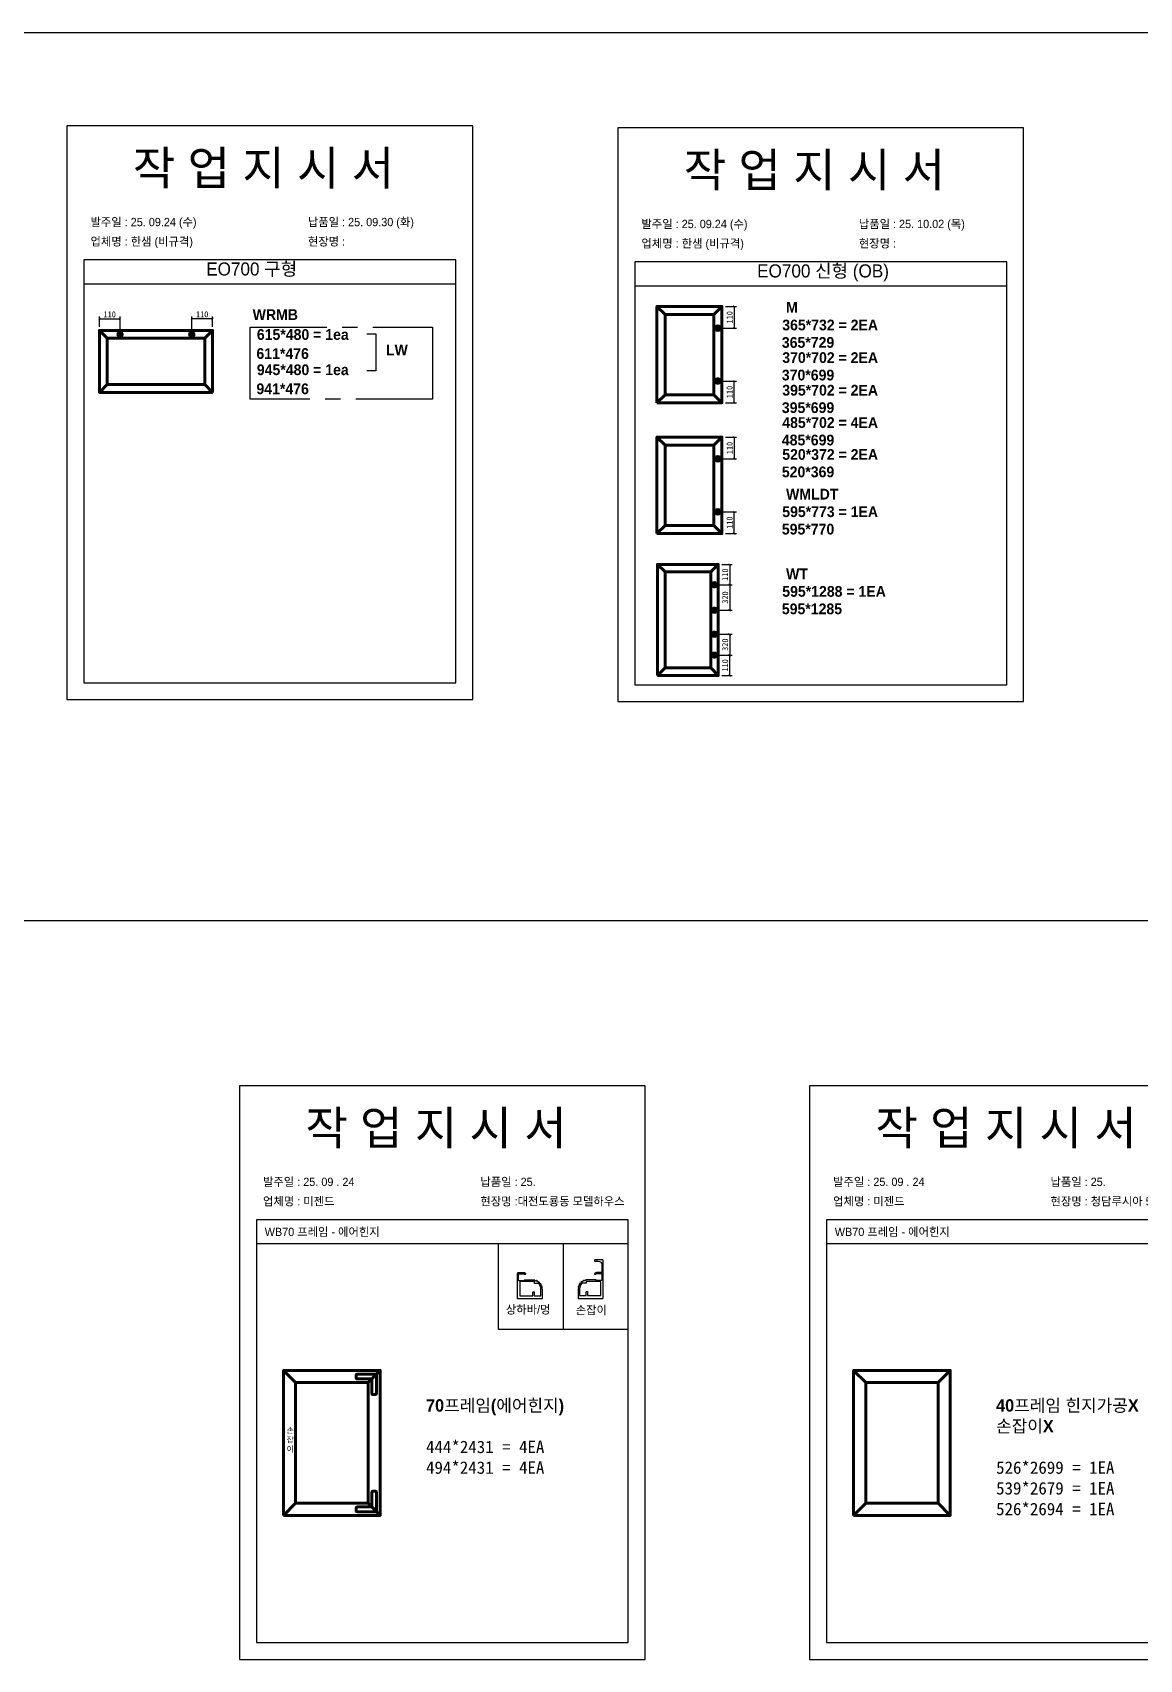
# Model space of a CAD drawing. Header units: millimetres. Extents: x -44117 to 256353, y -2095463 to 65325.
# Drawn here: x 110596 to 115179, y -349142 to -342405 of the extents above; entities that cross this region are included whole.
import ezdxf

# ---------------------------------------------------------------- set-up
doc = ezdxf.new("R2010")
doc.units = ezdxf.units.MM
doc.header["$LTSCALE"] = 10
doc.linetypes.add('CENTER', pattern=[50.8, 31.75, -6.35, 6.35, -6.35])
doc.layers.add('cen', color=1, linetype='CENTER')
doc.layers.add('Layer1', color=7, linetype='Continuous', lineweight=70)
doc.styles.add('MtX_Gulim', font='')
doc.styles.get('MtX_Gulim').set_extended_font_data('Gulim', bold=True)
doc.dimstyles.new('ISO-25', dxfattribs={"dimtxt": 2.5, "dimasz": 2.5, "dimexe": 1, "dimexo": 1, "dimtad": 1, "dimtxsty": 'Standard', "dimblk": 'ARCHTICK', "dimcen": 2.5, "dimadec": 0, "dimazin": 0, "dimtfac": 1, "dimtmove": 0, "dimatfit": 3, "dimfxl": 0, "dimarcsym": 0})

# ---------------------------------------------------------------- blocks, each defined once
blk = doc.blocks.new('_ArchTick')
at = {"color": 0, "linetype": 'ByBlock', "const_width": 0.15}
blk.add_lwpolyline([(-0.5, -0.5), (0.5, 0.5)], dxfattribs=at)
blk = doc.blocks.new('*D3474')
at = {"color": 0, "lineweight": -2}
for p, q in [((110872.4, -343623.5), (110872.4, -343580.6)), ((110872.4, -343590.6), (110958.2, -343590.6)), ((110958.2, -343639.9), (110958.2, -343580.6))]:
    blk.add_line(p, q, dxfattribs=at)
at = {"layer": 'Defpoints', "color": 0}
for p in [(110958.2, -343590.6), (110872.4, -343638.5), (110958.2, -343654.9)]:
    blk.add_point(p, dxfattribs=at)
at = {"color": 0, "lineweight": -2, "xscale": 10, "yscale": 10, "zscale": 10, "rotation": 180}
blk.add_blockref('_ArchTick', (110872.4, -343590.6), dxfattribs=at)
at = {"color": 0, "lineweight": -2, "xscale": 10, "yscale": 10, "zscale": 10}
blk.add_blockref('_ArchTick', (110958.2, -343590.6), dxfattribs=at)
at = {"color": 0, "insert": (110915.3, -343571.9), "char_height": 25, "attachment_point": 5}
blk.add_mtext('110', dxfattribs=at)
blk = doc.blocks.new('*D3475')
at = {"color": 0, "lineweight": -2}
for p, q in [((111255, -343639.9), (111255, -343580.6)), ((111340.9, -343590.6), (111255, -343590.6)), ((111340.9, -343623.5), (111340.9, -343580.6))]:
    blk.add_line(p, q, dxfattribs=at)
at = {"layer": 'Defpoints', "color": 0}
for p in [(111255, -343590.6), (111255, -343654.9), (111340.9, -343638.5)]:
    blk.add_point(p, dxfattribs=at)
at = {"color": 0, "lineweight": -2, "xscale": 10, "yscale": 10, "zscale": 10, "rotation": 180}
blk.add_blockref('_ArchTick', (111255, -343590.6), dxfattribs=at)
at = {"color": 0, "lineweight": -2, "xscale": 10, "yscale": 10, "zscale": 10}
blk.add_blockref('_ArchTick', (111340.9, -343590.6), dxfattribs=at)
at = {"color": 0, "insert": (111298, -343571.9), "char_height": 25, "attachment_point": 5}
blk.add_mtext('110', dxfattribs=at)
blk = doc.blocks.new('*D3476')
at = {"color": 0, "lineweight": -2}
for p, q in [((113465.3, -343538.8), (113510.6, -343538.8)), ((113500.6, -343538.8), (113500.6, -343628.9)), ((113448.1, -343628.9), (113510.6, -343628.9))]:
    blk.add_line(p, q, dxfattribs=at)
at = {"layer": 'Defpoints', "color": 0}
for p in [(113450.3, -343538.8), (113433.1, -343628.9), (113500.6, -343628.9)]:
    blk.add_point(p, dxfattribs=at)
at = {"color": 0, "lineweight": -2, "xscale": 10, "yscale": 10, "zscale": 10}
for p, rotation in [((113500.6, -343538.8), 90), ((113500.6, -343628.9), 270)]:
    blk.add_blockref('_ArchTick', p, dxfattribs=dict(at, rotation=rotation))
at = {"color": 0, "insert": (113481.8, -343583.8), "char_height": 25, "attachment_point": 5, "rotation": 90}
blk.add_mtext('110', dxfattribs=at)
blk = doc.blocks.new('*D3477')
at = {"color": 0, "lineweight": -2}
for p, q in [((113448.1, -343848.1), (113510.6, -343848.1)), ((113500.6, -343938.2), (113500.6, -343848.1)), ((113465.3, -343938.2), (113510.6, -343938.2))]:
    blk.add_line(p, q, dxfattribs=at)
at = {"layer": 'Defpoints', "color": 0}
for p in [(113433.1, -343848.1), (113500.6, -343848.1), (113450.3, -343938.2)]:
    blk.add_point(p, dxfattribs=at)
at = {"color": 0, "lineweight": -2, "xscale": 10, "yscale": 10, "zscale": 10}
for p, rotation in [((113500.6, -343848.1), 90), ((113500.6, -343938.2), 270)]:
    blk.add_blockref('_ArchTick', p, dxfattribs=dict(at, rotation=rotation))
at = {"color": 0, "insert": (113481.8, -343893.2), "char_height": 25, "attachment_point": 5, "rotation": 90}
blk.add_mtext('110', dxfattribs=at)
blk = doc.blocks.new('*D3484')
at = {"color": 0, "lineweight": -2}
for p, q in [((113450.2, -344607.3), (113492.2, -344607.3)), ((113482.2, -344607.3), (113482.2, -344691.7)), ((113434.1, -344691.7), (113492.2, -344691.7))]:
    blk.add_line(p, q, dxfattribs=at)
at = {"layer": 'Defpoints', "color": 0}
for p in [(113435.2, -344607.3), (113419.1, -344691.7), (113482.2, -344691.7)]:
    blk.add_point(p, dxfattribs=at)
at = {"color": 0, "lineweight": -2, "xscale": 10, "yscale": 10, "zscale": 10}
for p, rotation in [((113482.2, -344607.3), 90), ((113482.2, -344691.7), 270)]:
    blk.add_blockref('_ArchTick', p, dxfattribs=dict(at, rotation=rotation))
at = {"color": 0, "insert": (113463.4, -344649.5), "char_height": 25, "attachment_point": 5, "rotation": 90}
blk.add_mtext('110', dxfattribs=at)
blk = doc.blocks.new('*D3485')
at = {"color": 0, "lineweight": -2}
for p, q in [((113434.1, -344983.2), (113492.2, -344983.2)), ((113482.2, -345067.5), (113482.2, -344983.2)), ((113450.2, -345067.5), (113492.2, -345067.5))]:
    blk.add_line(p, q, dxfattribs=at)
at = {"layer": 'Defpoints', "color": 0}
for p in [(113419.1, -344983.2), (113482.2, -344983.2), (113435.2, -345067.5)]:
    blk.add_point(p, dxfattribs=at)
at = {"color": 0, "lineweight": -2, "xscale": 10, "yscale": 10, "zscale": 10}
for p, rotation in [((113482.2, -344983.2), 90), ((113482.2, -345067.5), 270)]:
    blk.add_blockref('_ArchTick', p, dxfattribs=dict(at, rotation=rotation))
at = {"color": 0, "insert": (113463.4, -345025.4), "char_height": 25, "attachment_point": 5, "rotation": 90}
blk.add_mtext('110', dxfattribs=at)
blk = doc.blocks.new('*D3486')
at = {"color": 0, "lineweight": -2}
for p, q in [((113434.1, -344691.7), (113492.2, -344691.7)), ((113482.2, -344691.7), (113482.2, -344797.1)), ((113434.1, -344797.1), (113492.2, -344797.1))]:
    blk.add_line(p, q, dxfattribs=at)
at = {"layer": 'Defpoints', "color": 0}
for p in [(113419.1, -344691.7), (113419.1, -344797.1), (113482.2, -344797.1)]:
    blk.add_point(p, dxfattribs=at)
at = {"color": 0, "lineweight": -2, "xscale": 10, "yscale": 10, "zscale": 10}
for p, rotation in [((113482.2, -344691.7), 90), ((113482.2, -344797.1), 270)]:
    blk.add_blockref('_ArchTick', p, dxfattribs=dict(at, rotation=rotation))
at = {"color": 0, "insert": (113463.4, -344744.4), "char_height": 25, "attachment_point": 5, "rotation": 90}
blk.add_mtext('320', dxfattribs=at)
blk = doc.blocks.new('*D3487')
at = {"color": 0, "lineweight": -2}
for p, q in [((113434.1, -344896.6), (113492.2, -344896.6)), ((113482.2, -344896.6), (113482.2, -344983.2)), ((113434.1, -344983.2), (113492.2, -344983.2))]:
    blk.add_line(p, q, dxfattribs=at)
at = {"layer": 'Defpoints', "color": 0}
for p in [(113419.1, -344896.6), (113419.1, -344983.2), (113482.2, -344983.2)]:
    blk.add_point(p, dxfattribs=at)
at = {"color": 0, "lineweight": -2, "xscale": 10, "yscale": 10, "zscale": 10}
for p, rotation in [((113482.2, -344896.6), 90), ((113482.2, -344983.2), 270)]:
    blk.add_blockref('_ArchTick', p, dxfattribs=dict(at, rotation=rotation))
at = {"color": 0, "insert": (113463.4, -344939.9), "char_height": 25, "attachment_point": 5, "rotation": 90}
blk.add_mtext('320', dxfattribs=at)
blk = doc.blocks.new('*D3488')
at = {"color": 0, "lineweight": -2}
for p, q in [((113465.3, -344080.1), (113510.6, -344080.1)), ((113500.6, -344080.1), (113500.6, -344170.2)), ((113448.1, -344170.2), (113510.6, -344170.2))]:
    blk.add_line(p, q, dxfattribs=at)
at = {"layer": 'Defpoints', "color": 0}
for p in [(113450.3, -344080.1), (113433.1, -344170.2), (113500.6, -344170.2)]:
    blk.add_point(p, dxfattribs=at)
at = {"color": 0, "lineweight": -2, "xscale": 10, "yscale": 10, "zscale": 10}
for p, rotation in [((113500.6, -344080.1), 90), ((113500.6, -344170.2), 270)]:
    blk.add_blockref('_ArchTick', p, dxfattribs=dict(at, rotation=rotation))
at = {"color": 0, "insert": (113481.8, -344125.2), "char_height": 25, "attachment_point": 5, "rotation": 90}
blk.add_mtext('110', dxfattribs=at)
blk = doc.blocks.new('*D3489')
at = {"color": 0, "lineweight": -2}
for p, q in [((113448.1, -344389.4), (113510.6, -344389.4)), ((113500.6, -344479.6), (113500.6, -344389.4)), ((113465.3, -344479.6), (113510.6, -344479.6))]:
    blk.add_line(p, q, dxfattribs=at)
at = {"layer": 'Defpoints', "color": 0}
for p in [(113433.1, -344389.4), (113500.6, -344389.4), (113450.3, -344479.6)]:
    blk.add_point(p, dxfattribs=at)
at = {"color": 0, "lineweight": -2, "xscale": 10, "yscale": 10, "zscale": 10}
for p, rotation in [((113500.6, -344389.4), 90), ((113500.6, -344479.6), 270)]:
    blk.add_blockref('_ArchTick', p, dxfattribs=dict(at, rotation=rotation))
at = {"color": 0, "insert": (113481.8, -344434.5), "char_height": 25, "attachment_point": 5, "rotation": 90}
blk.add_mtext('110', dxfattribs=at)

msp = doc.modelspace()

# ---------------------------------------------------------------- linework, layer by layer
at = {"color": 1}
for p, q in [((104015.69829, -342404.71949), (196284.84516, -342404.71949)), ((104015.69829, -342404.71949), (196284.84516, -342404.71949)), ((104015.69829, -346082.12581), (196284.84516, -346082.12581)), ((104015.69829, -346082.12581), (196284.84516, -346082.12581))]:
    msp.add_line(p, q, dxfattribs=at)
for p, q in [((112348.13736, -343346.65214), (110808.13736, -343346.65214)), ((114629.28871, -343354.64116), (113089.28871, -343354.64116)), ((112348.13736, -343446.65214), (110808.13736, -343446.65214)), ((114629.28871, -343454.64116), (113089.28871, -343454.64116)), ((113062.43222, -347321.54144), (111522.43222, -347321.54144)), ((115422.79245, -347321.54144), (113882.79245, -347321.54144)), ((113062.43222, -347421.54144), (111522.43222, -347421.54144)), ((112793.15244, -347421.54144), (112793.15244, -347774.56001)), ((115422.79245, -347421.54144), (113882.79245, -347421.54144))]:
    msp.add_line(p, q)
for points in [[(110738.13736, -345167.48242), (112418.13736, -345167.48242), (112418.13736, -342791.48242), (110738.13736, -342791.48242)], [(113019.28871, -345175.47144), (114699.28871, -345175.47144), (114699.28871, -342799.47144), (113019.28871, -342799.47144)], [(111452.43222, -349142.37172), (113132.43222, -349142.37172), (113132.43222, -346766.37172), (111452.43222, -346766.37172)], [(113812.79245, -349142.37172), (115492.79245, -349142.37172), (115492.79245, -346766.37172), (113812.79245, -346766.37172)], [(113062.43222, -347421.54144), (112523.87266, -347421.54144), (112523.87266, -347774.56001), (113062.43222, -347774.56001)]]:
    msp.add_lwpolyline(points, close=True)
for points in [[(110808.13736, -343346.65214), (110808.13736, -345097.48242), (112348.13736, -345097.48242), (112348.13736, -343346.65214)], [(113089.28871, -343354.64116), (113089.28871, -345105.47144), (114629.28871, -345105.47144), (114629.28871, -343354.64116)], [(111980.10843, -343653.1202), (112017.17578, -343653.1202), (112017.17578, -343806.22447), (111980.10843, -343806.22447)], [(111522.43222, -347321.54144), (111522.43222, -349072.37172), (113062.43222, -349072.37172), (113062.43222, -347321.54144)], [(113882.79245, -347321.54144), (113882.79245, -349072.37172), (115422.79245, -349072.37172), (115422.79245, -347321.54144)]]:
    msp.add_lwpolyline(points)
at = {"color": 7}
for points in [[(112931.04535, -347492.3632, 0.2301863539), (112933.14395, -347492.3632, -0.2466321039), (112935.00374, -347492.34134, 0.118515719), (112936.09465, -347492.60361), (112938.12248, -347492.60361, -0.4173893777), (112952.19324, -347506.52279), (112952.19324, -347539.8101), (112930.39087, -347539.8101), (112923.0267, -347543.86746, 0.855700792), (112923.39324, -347546.2101), (112928.19324, -347546.2101, 0.4142135624), (112929.39324, -347545.0101), (112929.39324, -347544.6101, -0.4142135624), (112930.19324, -347543.8101), (112952.19324, -347543.8101, -0.4142135624), (112953.39324, -347545.0101), (112953.39324, -347571.4101, -0.4142135624), (112952.19324, -347572.6101), (112930.19324, -347572.6101, -0.4142135624), (112929.39324, -347571.8101), (112929.39324, -347571.4101, 0.4142135624), (112928.19324, -347570.2101), (112891.00337, -347570.2101, 0.0308511276), (112886.47503, -347570.48978, 0.4241230691), (112885.43747, -347571.86838, -0.4043730092), (112884.47981, -347573.23433, 0.022416536), (112881.48203, -347573.95403, -0.4043730092), (112880.00862, -347573.17173, 0.424123069), (112878.45827, -347572.41443, 0.022416536), (112875.41127, -347573.67655, 0.4241230691), (112874.8505, -347575.3083, -0.4043730092), (112874.36181, -347576.90332, 0.022416536), (112871.73315, -347578.51417, -0.4043730092), (112870.09011, -347578.22547, 0.424123069), (112868.38162, -347577.98432, 0.022416536), (112865.87376, -347580.12623, 0.4241230691), (112865.84468, -347581.85141, -0.4043730092), (112865.8728, -347583.51938, 0.022416536), (112863.87057, -347585.86369, -0.4043730092), (112862.21874, -347586.09684, 0.424123069), (112860.51935, -347586.39544, 0.022416536), (112858.79612, -347589.2075, 0.4241230691), (112859.30157, -347590.85723, -0.4043730092), (112859.84374, -347592.43487, 0.022416536), (112858.66394, -347595.28316, -0.4043730092), (112857.165, -347596.01535, 0.4241230691), (112855.64106, -347596.82448, 0.022416536), (112854.87115, -347600.03141, 0.424123069), (112855.86165, -347601.4442, -0.4043730092), (112856.86481, -347602.77709, 0.022416536), (112856.62292, -347605.85055, -0.4043730092), (112855.4236, -347607.0101), (112855.40337, -347607.0101, 0.4142135624), (112854.20337, -347608.2101), (112854.20337, -347645.00361, 0.4142135624), (112856.20337, -347647.00361), (112956.19324, -347647.00361, 0.4142135624), (112958.19324, -347645.00361), (112958.19324, -347489.80361, 0.4142135624), (112956.19324, -347487.80361), (112924.19324, -347487.80361, 0.4142135624), (112922.19324, -347489.80361), (112922.19324, -347490.60361, 0.4142135624), (112924.19324, -347492.60361, 0.1244779229), (112925.14395, -347492.3632, -0.2466321039), (112927.00374, -347492.34134, 0.2404082058), (112929.18556, -347492.34134, -0.2466321039), (112931.04535, -347492.3632)], [(112887.39324, -347576.6101), (112887.39324, -347583.8101), (112871.35853, -347583.8101, 0.2205202393), (112860.60337, -347607.0101), (112860.60337, -347635.0101), (112888.19324, -347635.0101), (112888.19324, -347619.8101, -0.4142135624), (112888.99324, -347619.0101), (112892.59324, -347619.0101, -0.4142135624), (112893.39324, -347619.8101), (112893.39324, -347635.0101), (112948.19324, -347635.0101), (112948.19324, -347576.6101), (112887.39324, -347576.6101)], [(112887.39324, -347576.6101), (112887.39324, -347583.8101), (112871.35853, -347583.8101, 0.2205202393), (112860.60337, -347607.0101), (112860.60337, -347635.0101), (112888.19324, -347635.0101), (112888.19324, -347619.8101, -0.4142135624), (112888.99324, -347619.0101), (112892.59324, -347619.0101, -0.4142135624), (112893.39324, -347619.8101), (112893.39324, -347635.0101), (112948.19324, -347635.0101), (112948.19324, -347576.6101), (112887.39324, -347576.6101)]]:
    msp.add_lwpolyline(points, format="xyb", close=True, dxfattribs=at)
for points in [[(112604.79317, -347648.10674), (112704.78304, -347648.10674, 0.4142135624), (112706.78304, -347646.10674), (112706.78304, -347609.31324, 0.4142135624), (112705.58304, -347608.11324), (112705.56281, -347608.11324, -0.4043730092), (112704.36349, -347606.95369, 0.022416536), (112704.12161, -347603.88023, -0.4043730092), (112705.12477, -347602.54734, 0.424123069), (112706.11527, -347601.13455, 0.022416536), (112705.34535, -347597.92762, 0.424123069), (112703.82141, -347597.11849, -0.4043730092), (112702.32247, -347596.3863, 0.022416536), (112701.14267, -347593.53801, -0.4043730092), (112701.68485, -347591.96036, 0.424123069), (112702.1903, -347590.31064, 0.022416536), (112700.46707, -347587.49858, 0.424123069), (112698.76768, -347587.19998, -0.4043730092), (112697.11585, -347586.96682, 0.022416536), (112695.11362, -347584.62252, -0.4043730092), (112695.14174, -347582.95454, 0.4241230691), (112695.11266, -347581.22937, 0.022416536), (112692.60479, -347579.08745, 0.424123069), (112690.89631, -347579.3286, -0.4043730092), (112689.25327, -347579.6173, 0.022416536), (112686.62461, -347578.00646, -0.4043730092), (112686.13592, -347576.41143, 0.424123069), (112685.57515, -347574.77968, 0.022416536), (112682.52814, -347573.51757, 0.4241230691), (112680.9778, -347574.27487, -0.4043730092), (112679.50439, -347575.05717, 0.022416536), (112676.50661, -347574.33746, -0.4043730092), (112675.54895, -347572.97152, 0.424123069), (112674.51138, -347571.59292, 0.0308511276), (112669.98304, -347571.31324), (112632.79317, -347571.31324, 0.4142135624), (112631.59317, -347572.51324), (112631.59317, -347572.91324, -0.4142135624), (112630.79317, -347573.71324), (112608.79317, -347573.71324, -0.4142135624), (112607.59317, -347572.51324), (112607.59317, -347546.11324, -0.4142135624), (112608.79317, -347544.91324), (112630.79317, -347544.91324, -0.4142135624), (112631.59317, -347545.71324), (112631.59317, -347546.11324, 0.4142135624), (112632.79317, -347547.31324), (112637.59317, -347547.31324, 0.855700792), (112637.95972, -347544.97059), (112630.59555, -347540.91324), (112606.79317, -347540.91324, 0.4142135624), (112602.79317, -347544.91324), (112602.79317, -347646.10674, 0.4142135623), (112604.79317, -347648.10674)], [(112673.59317, -347584.91324), (112673.59317, -347577.71324), (112612.79317, -347577.71324), (112612.79317, -347636.11324), (112667.59317, -347636.11324), (112667.59317, -347620.91324, -0.4142135624), (112668.39317, -347620.11324), (112671.99317, -347620.11324, -0.4142135624), (112672.79317, -347620.91324), (112672.79317, -347636.11324), (112700.38304, -347636.11324), (112700.38304, -347608.11324, 0.2205202393), (112689.62789, -347584.91324), (112673.59317, -347584.91324)]]:
    msp.add_lwpolyline(points, format="xyb", close=True)
at = {"layer": 'cen'}
msp.add_lwpolyline([(111496.8129, -343624.4736), (112252.3422, -343624.4736), (112252.3422, -343923.59101), (111496.8129, -343923.59101)], close=True, dxfattribs=at)
at = {"layer": 'Layer1'}
for p, q in [((113214.73476, -343572.41908), (113181.07912, -343538.76344)), ((113416.66858, -343572.41908), (113450.32422, -343538.76344)), ((113433.13597, -343614.90879), (113433.13597, -343642.88747)), ((110904.42613, -343670.5586), (110872.3628, -343638.49528)), ((110944.90557, -343654.87032), (110971.56053, -343654.87032)), ((111268.35756, -343654.87032), (111241.7026, -343654.87032)), ((111340.90032, -343638.49528), (111308.837, -343670.5586)), ((111308.837, -343670.5586), (111340.90032, -343638.49528)), ((110904.42613, -343862.93855), (110872.3628, -343895.00187)), ((111340.90032, -343895.00187), (111308.837, -343862.93855)), ((113433.13597, -343862.08537), (113433.13597, -343834.10669)), ((113181.07912, -343938.23072), (113214.73476, -343904.57508)), ((113450.32422, -343938.23072), (113416.66858, -343904.57508)), ((113416.66858, -343904.57508), (113450.32422, -343938.23072)), ((113214.73476, -344113.74225), (113181.07912, -344080.08661)), ((113416.66858, -344113.74225), (113450.32422, -344080.08661)), ((113433.13597, -344156.23196), (113433.13597, -344184.21064)), ((113433.13597, -344403.40854), (113433.13597, -344375.42985)), ((113181.07912, -344479.55388), (113214.73476, -344445.89825)), ((113450.32422, -344479.55388), (113416.66858, -344445.89825)), ((113416.66858, -344445.89825), (113450.32422, -344479.55388)), ((113214.69029, -344638.80263), (113183.19487, -344607.30721)), ((113403.66283, -344638.80263), (113435.15825, -344607.30721)), ((113419.07324, -344678.5651), (113419.07324, -344704.74796)), ((113419.07324, -344783.96712), (113419.07324, -344810.14998)), ((113419.07324, -344883.54038), (113419.07324, -344909.72324)), ((113419.07324, -344996.28815), (113419.07324, -344970.1053)), ((113183.19487, -345067.54605), (113214.69029, -345036.05063)), ((113435.15825, -345067.54605), (113403.66283, -345036.05063)), ((113403.66283, -345036.05063), (113435.15825, -345067.54605)), ((111685.13405, -347995.65925), (111635.13405, -347945.65925)), ((111985.13405, -347995.65925), (112035.13405, -347945.65925)), ((112035.13405, -347945.65925), (111985.13405, -347995.65925)), ((114045.49427, -347995.65925), (113995.49427, -347945.65925)), ((114345.49427, -347995.65925), (114395.49427, -347945.65925)), ((114395.49427, -347945.65925), (114345.49427, -347995.65925)), ((111685.13405, -348495.65925), (111635.13405, -348545.65925)), ((112035.13405, -348545.65925), (111985.13405, -348495.65925)), ((114045.49427, -348495.65925), (113995.49427, -348545.65925)), ((114395.49427, -348545.65925), (114345.49427, -348495.65925))]:
    msp.add_line(p, q, dxfattribs=at)
for points in [[(113181.07912, -343938.23072), (113450.32422, -343938.23072), (113450.32422, -343538.76344), (113181.07912, -343538.76344)], [(113214.73476, -343904.57508), (113416.66858, -343904.57508), (113416.66858, -343572.41908), (113214.73476, -343572.41908)], [(111340.90032, -343895.00187), (111340.90032, -343638.49528), (110872.3628, -343638.49528), (110872.3628, -343895.00187)], [(111308.837, -343862.93855), (111308.837, -343670.5586), (110904.42613, -343670.5586), (110904.42613, -343862.93855)], [(110958.23305, -343641.54284), (110958.23305, -343668.1978)], [(111255.03008, -343641.54284), (111255.03008, -343668.1978)], [(113447.12531, -343628.89813), (113419.14662, -343628.89813)], [(113447.12531, -343848.09603), (113419.14662, -343848.09603)], [(113181.07912, -344479.55388), (113450.32422, -344479.55388), (113450.32422, -344080.08661), (113181.07912, -344080.08661)], [(113214.73476, -344445.89825), (113416.66858, -344445.89825), (113416.66858, -344113.74225), (113214.73476, -344113.74225)], [(113447.12531, -344170.2213), (113419.14662, -344170.2213)], [(113447.12531, -344389.4192), (113419.14662, -344389.4192)], [(113183.19487, -345067.54605), (113435.15825, -345067.54605), (113435.15825, -344607.30721), (113183.19487, -344607.30721)], [(113214.69029, -345036.05063), (113403.66283, -345036.05063), (113403.66283, -344638.80263), (113214.69029, -344638.80263)], [(113432.16467, -344691.65653), (113405.98182, -344691.65653)], [(113432.16467, -344797.05855), (113405.98182, -344797.05855)], [(113432.16467, -344896.63181), (113405.98182, -344896.63181)], [(113432.16467, -344983.19673), (113405.98182, -344983.19673)], [(111635.13405, -348545.65925), (112035.13405, -348545.65925), (112035.13405, -347945.65925), (111635.13405, -347945.65925)], [(111685.13405, -348495.65925), (111985.13405, -348495.65925), (111985.13405, -347995.65925), (111685.13405, -347995.65925)], [(113995.49427, -348545.65925), (114395.49427, -348545.65925), (114395.49427, -347945.65925), (113995.49427, -347945.65925)], [(114045.49427, -348495.65925), (114345.49427, -348495.65925), (114345.49427, -347995.65925), (114045.49427, -347995.65925)]]:
    msp.add_lwpolyline(points, close=True, dxfattribs=at)
for points in [[(112015.13405, -348045.65925), (112005.13405, -348045.65925, -0.4142135624), (112000.13405, -348040.65925), (112000.13405, -347980.65925), (111940.13405, -347980.65925, -0.4142135624), (111935.13405, -347975.65925), (111935.13405, -347965.65925, -0.4142135624), (111940.13405, -347960.65925), (112020.13405, -347960.65925), (112020.13405, -348040.65925, -0.4142135624)], [(112015.13405, -348445.65925), (112005.13405, -348445.65925, 0.4142135624), (112000.13405, -348450.65925), (112000.13405, -348510.65925), (111940.13405, -348510.65925, 0.4142135624), (111935.13405, -348515.65925), (111935.13405, -348525.65925, 0.4142135624), (111940.13405, -348530.65925), (112020.13405, -348530.65925), (112020.13405, -348450.65925, 0.4142135624)]]:
    msp.add_lwpolyline(points, format="xyb", close=True, dxfattribs=at)
for centre, radius in [((113433.13597, -343628.89813), 9.32623), ((110958.23305, -343654.87032), 8.88499), ((111255.03008, -343654.87032), 8.88499), ((113433.13597, -343848.09603), 9.32623), ((113433.13597, -344170.2213), 9.32623), ((113433.13597, -344389.4192), 9.32623), ((113419.07324, -344691.65653), 8.72762), ((113419.07324, -344797.05855), 8.72762), ((113419.07324, -344896.63181), 8.72762), ((113419.07324, -344983.19673), 8.72762)]:
    msp.add_circle(centre, radius, dxfattribs=at)

# ---------------------------------------------------------------- texts
at = {"linetype": 'Continuous', "style": 'MtX_Gulim'}
for s, height, p in [('WRMB', 44.508282, (111506.97382, -343595.01903)), ('M', 44.50828, (113715.63305, -343565.41477)), ('365*732 = 2EA', 44.508282, (113699.82942, -343638.14211)), ('615*480 = 1ea', 44.508282, (111524.45777, -343677.51794)), ('LW', 44.508282, (112059.13959, -343741.47782)), ('370*702 = 2EA', 44.508282, (113699.82942, -343773.17283)), ('945*480 = 1ea', 44.508282, (111524.45777, -343823.47115)), ('395*702 = 2EA', 44.508282, (113699.82942, -343908.20356)), ('485*702 = 4EA', 44.508282, (113699.82942, -344042.23405)), ('520*372 = 2EA', 44.508282, (113699.82942, -344174.26409)), ('WMLDT', 44.508282, (113715.63305, -344338.67071)), ('595*773 = 1EA', 44.508282, (113699.82942, -344411.39805)), ('WT', 44.508282, (113715.63305, -344668.74581)), ('595*1288 = 1EA', 44.508282, (113699.82942, -344741.47315))]:
    msp.add_text(s, height=height, dxfattribs=at).set_placement(p)
at = {"color": 242, "linetype": 'Continuous', "true_color": 0xcd2027, "style": 'MtX_Gulim'}
for s, p in [('365*729', (113698.17254, -343710.39049)), ('611*476', (111522.80089, -343756.39919)), ('370*699', (113698.17254, -343845.42122)), ('941*476', (111522.80089, -343902.35239)), ('395*699', (113698.17254, -343980.45194)), ('485*699', (113698.17254, -344114.48244)), ('520*369', (113698.17254, -344246.51248)), ('595*770', (113698.17254, -344483.64643)), ('595*1285', (113698.17254, -344813.72154))]:
    msp.add_text(s, height=44.508282, dxfattribs=at).set_placement(p)
at = {"attachment_point": 1}
for s, width, gutter_width, heights, insert, char_height in [('{\\fGulim|b0|i0|c129|p50;작 업 지 시 서}', 3307.3198183, 12.5, [-155.84554], (111010.94396, -342895.64493), 140), ('{\\fGulim|b0|i0|c129|p50;작 업 지 시 서}', 3307.3198183, 12.5, [-155.84554], (113292.09532, -342903.63395), 140), ('{\\fGulim|b0|i0|c129|p50;발주일 : 25. 09.24 (수)}', 3307.3198183, 12.5, [34.50412], (110835.73461, -343172.36535), 34.3), ('{\\fGulim|b0|i0|c129|p50;납품일 : 25. 09.30 (화)}', 3307.3198183, 12.5, [37.67976], (111735.71259, -343172.36535), 34.3), ('{\\fGulim|b0|i0|c129|p50;발주일 : 25. 09.24 (수)}', 3307.3198183, 12.5, [34.50412], (113116.88596, -343180.35437), 34.3), ('{\\fGulim|b0|i0|c129|p50;납품일 : 25. 10.02 (목)}', 3307.3198183, 12.5, [37.67976], (114016.86394, -343180.35437), 34.3), ('{\\fGulim|b0|i0|c129|p50;업체명 : 한샘 (비규격)}', 3307.3198183, 12.5, [36.11279], (110835.73461, -343253.02153), 34.3), ('{\\fGulim|b0|i0|c129|p50;현장명 : }', 3307.3198183, 12.5, [-38.2735], (111735.71259, -343253.02153), 34.3), ('{\\fGulim|b0|i0|c129|p50;업체명 : 한샘 (비규격)}', 3307.3198183, 12.5, [36.11279], (113116.88596, -343261.01055), 34.3), ('{\\fGulim|b0|i0|c129|p50;현장명 : }', 3307.3198183, 12.5, [-38.2735], (114016.86394, -343261.01055), 34.3), ('{\\fGulim|b0|i0|c129|p50;EO700 구형}', 5224.9748335, 19.74777, [57.05176], (111314.68603, -343356.78649), 54.1878762), ('{\\fGulim|b0|i0|c129|p50;EO700 신형 (OB)}', 5224.9748335, 19.74777, [57.05176], (113595.83738, -343364.77551), 54.1878762), ('{\\fGulim|b0|i0|c129|p50;작 업 지 시 서}', 3307.3198183, 12.5, [-155.84554], (111725.23883, -346870.53423), 140), ('{\\fGulim|b0|i0|c129|p50;작 업 지 시 서}', 3307.3198183, 12.5, [-155.84554], (114085.59905, -346870.53423), 140), ('{\\fGulim|b0|i0|c129|p50;발주일 : 25. 09 . 24}', 3307.3198183, 12.5, [34.50412], (111550.02947, -347147.25465), 34.3), ('{\\fGulim|b0|i0|c129|p50;납품일 : 25. }', 3307.3198183, 12.5, [-37.67976], (112450.00746, -347147.25465), 34.3), ('{\\fGulim|b0|i0|c129|p50;발주일 : 25. 09 . 24}', 3307.3198183, 12.5, [34.50412], (113910.3897, -347147.25465), 34.3), ('{\\fGulim|b0|i0|c129|p50;납품일 : 25. }', 3307.3198183, 12.5, [-37.67976], (114810.36768, -347147.25465), 34.3), ('{\\fGulim|b0|i0|c129|p50;업체명 : 미젠드}', 3307.3198183, 12.5, [33.33016], (111550.02947, -347227.91083), 34.3), ('{\\fGulim|b0|i0|c129|p50;현장명 :대전도룡동 모델하우스}', 3307.3198183, 12.5, [47.18059], (112450.00746, -347227.91083), 34.3), ('{\\fGulim|b0|i0|c129|p50;업체명 : 미젠드}', 3307.3198183, 12.5, [33.33016], (113910.3897, -347227.91083), 34.3), ('{\\fGulim|b0|i0|c129|p50;현장명 : 청담루시아 5차 추가분}', 3307.3198183, 12.5, [47.18059], (114810.36768, -347227.91083), 34.3), ('{\\fGulim|b0|i0|c129|p50;WB70 프레임 - 에어힌지}', 3307.3198183, 12.5, [-38.22783], (111557.07168, -347354.57693), 34.3), ('{\\fGulim|b0|i0|c129|p50;WB70 프레임 - 에어힌지}', 3307.3198183, 12.5, [-38.22783], (113917.4319, -347354.57693), 34.3), ('{\\fGulim|b0|i0|c129|p50;상하바/멍}', 3307.3198183, 12.5, [-41.60759], (112555.6, -347676.1029), 34.3), ('{\\fGulim|b0|i0|c129|p50;손잡이}', 3307.3198183, 12.5, [-38.18216], (112844.67515, -347678.58966), 34.3), ('{\\fGulim|b1|i0|c129|p50;70프레임(에어힌지)}\\P\\P444*2431 = 4EA\\P494*2431 = 4EA', 3307.3198183, 12.5, [-314.55278], (112224.88113, -348064.71444), 51.45), ('{\\fGulim|b1|i0|c129|p50;40프레임 힌지가공X\\P손잡이X}\\P\\P526*2699 = 1EA\\P539*2679 = 1EA\\P526*2694 = 1EA', 3307.3198183, 12.5, [-484.89583], (114585.24135, -348064.71444), 51.45), ('{\\fGulim|b0|i0|c129|p50;손\\P잡\\P이}', 291.2862081, 12.5, [-105.28252], (111647.57437, -348182.46431), 23.205)]:
    msp.add_mtext_dynamic_manual_height_columns(s, width=width, gutter_width=gutter_width, heights=heights, dxfattribs=dict(at, insert=insert, char_height=char_height))

# ---------------------------------------------------------------- dimensions: what is measured, and where the dimension line sits
for base, p1, p2, angle, text, picture, middle in [((113500.55712, -343628.89813), (113450.32422, -343538.76344), (113433.13597, -343628.89813), 90, '110', '*D3476', (113481.80712, -343583.83079)), ((110958.23305, -343590.63899), (110872.3628, -343638.49528), (110958.23305, -343654.87032), 180, '110', '*D3474', (110915.29793, -343571.88899)), ((113500.55712, -343848.09603), (113450.32422, -343938.23072), (113433.13597, -343848.09603), 270, '110', '*D3477', (113481.80712, -343893.16337)), ((113500.55712, -344170.2213), (113450.32422, -344080.08661), (113433.13597, -344170.2213), 90, '110', '*D3488', (113481.80712, -344125.15396)), ((113500.55712, -344389.4192), (113450.32422, -344479.55388), (113433.13597, -344389.4192), 270, '110', '*D3489', (113481.80712, -344434.48654)), ((113482.16692, -344691.65653), (113435.15825, -344607.30721), (113419.07324, -344691.65653), 90, '110', '*D3484', (113463.41692, -344649.48187)), ((113482.16692, -344797.05855), (113419.07324, -344691.65653), (113419.07324, -344797.05855), 90, '320', '*D3486', (113463.41692, -344744.35754)), ((113482.16692, -344983.19673), (113419.07324, -344896.63181), (113419.07324, -344983.19673), 90, '320', '*D3487', (113463.41692, -344939.91427)), ((113482.16692, -344983.19673), (113435.15825, -345067.54605), (113419.07324, -344983.19673), 270, '110', '*D3485', (113463.41692, -345025.37139))]:
    dim = msp.add_linear_dim(base=base, p1=p1, p2=p2, angle=angle, text=text, dimstyle='ISO-25', override={"dimscale": 10, "dimasz": 1, "dimexo": 1.5, "dimtxsty": 'Standard'})
    dim.commit()
    dim.dimension.update_dxf_attribs({"geometry": picture, "text_midpoint": middle})
dim = msp.add_linear_dim(base=(111255.03008, -343590.63899), p1=(111340.90032, -343638.49528), p2=(111255.03008, -343654.87032), text='110', dimstyle='ISO-25', override={"dimscale": 10, "dimasz": 1, "dimexo": 1.5, "dimtxsty": 'Standard'})
dim.commit()
dim.dimension.update_dxf_attribs({"geometry": '*D3475', "text_midpoint": (111297.9652, -343571.88899)})

doc.saveas('drawing.dxf')
